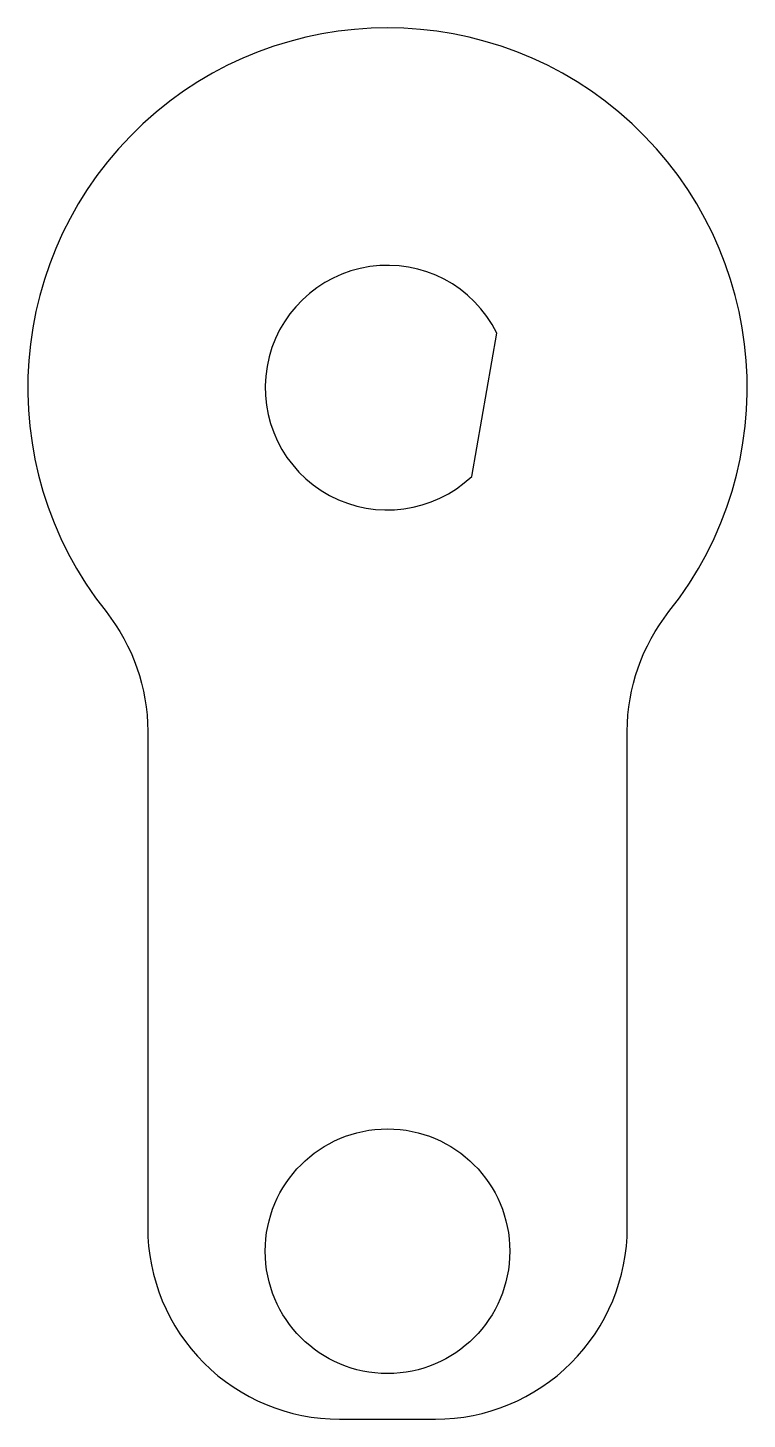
# Model space of a CAD drawing. Extents: x -15 to 15, y -43 to 15.
import ezdxf

# ---------------------------------------------------------------- set-up
doc = ezdxf.new("R2010")
doc.units = 0

msp = doc.modelspace()

# ---------------------------------------------------------------- linework, layer by layer
at = {"layer": '1'}
for points in [[(11.739, -9.338, 2.073212), (-11.739, -9.338, -0.169586), (-10, -14.318), (-10, -35, 0.414214), (-2, -43), (2, -43, 0.414214), (10, -35), (10, -14.318, -0.169586)], [(4.564, 2.275, 3.03315), (3.511, -3.699)]]:
    msp.add_lwpolyline(points, format="xyb", close=True, dxfattribs=at)
msp.add_circle((0, -36), 5.1, dxfattribs=at)

doc.saveas('drawing.dxf')
